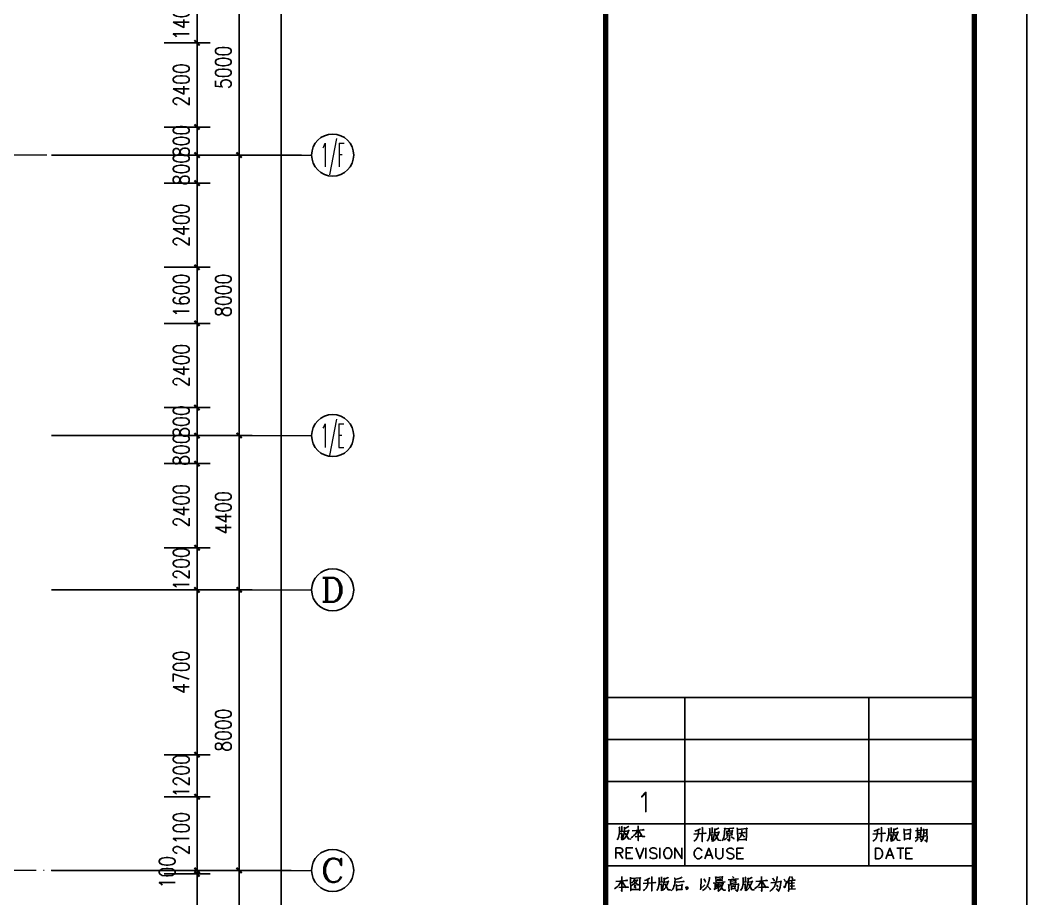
# Model space of a CAD drawing. Extents: x 1417642 to 3570900, y 124798 to 1191112.
# Drawn here: x 1589652 to 1618342, y 277005 to 302065 of the extents above; entities that cross this region are included whole.
import ezdxf
from ezdxf.enums import TextEntityAlignment as Align

# ---------------------------------------------------------------- set-up
doc = ezdxf.new("R2010")
doc.units = 0
doc.header["$LTSCALE"] = 1000
doc.header["$MEASUREMENT"] = 0
doc.linetypes.add('DOTE', pattern=[2.42, 2, -0.2, 0.02, -0.2])
doc.layers.get('0').update_dxf_attribs({"linetype": 'CONTINUOUS'})
doc.layers.get('Defpoints').update_dxf_attribs({"linetype": 'CONTINUOUS'})
for name, color, linetype in [('AXIS', 3, 'CONTINUOUS'), ('AXIS_TEXT', 7, 'CONTINUOUS'), ('DOTE', 1, 'DOTE'), ('PUB_DIM', 3, 'CONTINUOUS'), ('PUB_TITLE', 4, 'CONTINUOUS'), ('图戳', 211, 'CONTINUOUS')]:
    doc.layers.add(name, color=color, linetype=linetype)
doc.styles.add('_TCH_AXIS', font='COMPLEX', dxfattribs={"bigfont": 'GBCBIG'})
doc.styles.add('DIM_FONT', font='SIMPLEX.shx', dxfattribs={"width": 0.8})
doc.styles.get("Standard").update_dxf_attribs({"font": 'GBENOR', "bigfont": 'GBCBIG'})
doc.dimstyles.new('DIMN150', dxfattribs={"dimscale": 1.5, "dimtxt": 300, "dimasz": 100, "dimexe": 250, "dimexo": 300, "dimgap": 150, "dimtad": 1, "dimdec": 0, "dimzin": 0, "dimdsep": 46, "dimtxsty": 'DIM_FONT', "dimblk": 'ARCHTICK', "dimcen": 0.09, "dimdle": 1.5, "dimclrt": 7, "dimazin": 2, "dimtfac": 1, "dimtdec": 0, "dimtix": 1, "dimtmove": 2, "dimatfit": 3, "dimldrblk": 'ARCHTICK', "dimfxl": 1, "dimtolj": 1, "dimtzin": 0, "dimarcsym": 0})

# ---------------------------------------------------------------- blocks, each defined once
blk = doc.blocks.new('_ArchTick')
at = {"color": 0, "linetype": 'ByBlock', "const_width": 0.4}
blk.add_lwpolyline([(-0.5, -0.5), (0.5, 0.5)], dxfattribs=at)
blk = doc.blocks.new('*D1017')
at = {"layer": 'Defpoints', "color": 0}
for p in [(1593303, 277717), (1594693, 277717), (1593303, 266317)]:
    blk.add_point(p, dxfattribs=at)
at = {"layer": 'PUB_DIM', "color": 0, "lineweight": -2}
for p, q in [((1593753, 277717), (1595068, 277717)), ((1594693, 266315), (1594693, 277719)), ((1593753, 266317), (1595068, 266317))]:
    blk.add_line(p, q, dxfattribs=at)
at = {"layer": 'PUB_DIM', "color": 0, "lineweight": -2, "xscale": 150, "yscale": 150, "zscale": 150}
for p, rotation in [((1594693, 277717), 90), ((1594693, 266317), 270)]:
    blk.add_blockref('_ArchTick', p, dxfattribs=dict(at, rotation=rotation))
at = {"layer": 'PUB_DIM', "color": 7, "insert": (1594243, 272017), "char_height": 450, "attachment_point": 5, "rotation": 90, "style": 'DIM_FONT'}
blk.add_mtext('\\A1;11400', dxfattribs=at)
blk = doc.blocks.new('*D1018')
at = {"layer": 'Defpoints', "color": 0}
for p in [(1593303, 277817), (1594693, 277817), (1593303, 277717)]:
    blk.add_point(p, dxfattribs=at)
at = {"layer": 'PUB_DIM', "color": 0, "lineweight": -2}
for p, q in [((1593753, 277817), (1595068, 277817)), ((1594693, 277817), (1594693, 277967)), ((1594693, 277717), (1594693, 277817)), ((1593753, 277717), (1595068, 277717)), ((1594693, 277717), (1594693, 277567))]:
    blk.add_line(p, q, dxfattribs=at)
at = {"layer": 'PUB_DIM', "color": 0, "lineweight": -2, "xscale": 150, "yscale": 150, "zscale": 150}
for p, rotation in [((1594693, 277817), 270), ((1594693, 277717), 90)]:
    blk.add_blockref('_ArchTick', p, dxfattribs=dict(at, rotation=rotation))
at = {"layer": 'PUB_DIM', "color": 7, "insert": (1593842, 277767), "char_height": 450, "attachment_point": 5, "rotation": 90, "style": 'DIM_FONT'}
blk.add_mtext('\\A1;100', dxfattribs=at)
blk = doc.blocks.new('*D1019')
at = {"layer": 'Defpoints', "color": 0}
for p in [(1593303, 279917), (1594693, 279917), (1593303, 277817)]:
    blk.add_point(p, dxfattribs=at)
at = {"layer": 'PUB_DIM', "color": 0, "lineweight": -2}
for p, q in [((1593753, 279917), (1595068, 279917)), ((1594693, 277815), (1594693, 279919)), ((1593753, 277817), (1595068, 277817))]:
    blk.add_line(p, q, dxfattribs=at)
at = {"layer": 'PUB_DIM', "color": 0, "lineweight": -2, "xscale": 150, "yscale": 150, "zscale": 150}
for p, rotation in [((1594693, 279917), 90), ((1594693, 277817), 270)]:
    blk.add_blockref('_ArchTick', p, dxfattribs=dict(at, rotation=rotation))
at = {"layer": 'PUB_DIM', "color": 7, "insert": (1594243, 278867), "char_height": 450, "attachment_point": 5, "rotation": 90, "style": 'DIM_FONT'}
blk.add_mtext('\\A1;2100', dxfattribs=at)
blk = doc.blocks.new('*D1020')
at = {"layer": 'Defpoints', "color": 0}
for p in [(1593303, 281117), (1594693, 281117), (1593303, 279917)]:
    blk.add_point(p, dxfattribs=at)
at = {"layer": 'PUB_DIM', "color": 0, "lineweight": -2}
for p, q in [((1594693, 281117), (1594693, 281267)), ((1593753, 281117), (1595068, 281117)), ((1594693, 279917), (1594693, 281117)), ((1593753, 279917), (1595068, 279917)), ((1594693, 279917), (1594693, 279767))]:
    blk.add_line(p, q, dxfattribs=at)
at = {"layer": 'PUB_DIM', "color": 0, "lineweight": -2, "xscale": 150, "yscale": 150, "zscale": 150}
for p, rotation in [((1594693, 281117), 270), ((1594693, 279917), 90)]:
    blk.add_blockref('_ArchTick', p, dxfattribs=dict(at, rotation=rotation))
at = {"layer": 'PUB_DIM', "color": 7, "insert": (1594243, 280517), "char_height": 450, "attachment_point": 5, "rotation": 90, "style": 'DIM_FONT'}
blk.add_mtext('\\A1;1200', dxfattribs=at)
blk = doc.blocks.new('*D1021')
at = {"layer": 'Defpoints', "color": 0}
for p in [(1593303, 285817), (1594693, 285817), (1593303, 281117)]:
    blk.add_point(p, dxfattribs=at)
at = {"layer": 'PUB_DIM', "color": 0, "lineweight": -2}
for p, q in [((1593753, 285817), (1595068, 285817)), ((1594693, 281115), (1594693, 285819)), ((1593753, 281117), (1595068, 281117))]:
    blk.add_line(p, q, dxfattribs=at)
at = {"layer": 'PUB_DIM', "color": 0, "lineweight": -2, "xscale": 150, "yscale": 150, "zscale": 150}
for p, rotation in [((1594693, 285817), 90), ((1594693, 281117), 270)]:
    blk.add_blockref('_ArchTick', p, dxfattribs=dict(at, rotation=rotation))
at = {"layer": 'PUB_DIM', "color": 7, "insert": (1594243, 283467), "char_height": 450, "attachment_point": 5, "rotation": 90, "style": 'DIM_FONT'}
blk.add_mtext('\\A1;4700', dxfattribs=at)
blk = doc.blocks.new('*D1022')
at = {"layer": 'Defpoints', "color": 0}
for p in [(1593303, 287017), (1594693, 287017), (1593303, 285817)]:
    blk.add_point(p, dxfattribs=at)
at = {"layer": 'PUB_DIM', "color": 0, "lineweight": -2}
for p, q in [((1593753, 287017), (1595068, 287017)), ((1594693, 287017), (1594693, 287167)), ((1594693, 285817), (1594693, 287017)), ((1593753, 285817), (1595068, 285817)), ((1594693, 285817), (1594693, 285667))]:
    blk.add_line(p, q, dxfattribs=at)
at = {"layer": 'PUB_DIM', "color": 0, "lineweight": -2, "xscale": 150, "yscale": 150, "zscale": 150}
for p, rotation in [((1594693, 287017), 270), ((1594693, 285817), 90)]:
    blk.add_blockref('_ArchTick', p, dxfattribs=dict(at, rotation=rotation))
at = {"layer": 'PUB_DIM', "color": 7, "insert": (1594243, 286417), "char_height": 450, "attachment_point": 5, "rotation": 90, "style": 'DIM_FONT'}
blk.add_mtext('\\A1;1200', dxfattribs=at)
blk = doc.blocks.new('*D1023')
at = {"layer": 'Defpoints', "color": 0}
for p in [(1593303, 289417), (1594693, 289417), (1593303, 287017)]:
    blk.add_point(p, dxfattribs=at)
at = {"layer": 'PUB_DIM', "color": 0, "lineweight": -2}
for p, q in [((1593753, 289417), (1595068, 289417)), ((1594693, 287015), (1594693, 289419)), ((1593753, 287017), (1595068, 287017))]:
    blk.add_line(p, q, dxfattribs=at)
at = {"layer": 'PUB_DIM', "color": 0, "lineweight": -2, "xscale": 150, "yscale": 150, "zscale": 150}
for p, rotation in [((1594693, 289417), 90), ((1594693, 287017), 270)]:
    blk.add_blockref('_ArchTick', p, dxfattribs=dict(at, rotation=rotation))
at = {"layer": 'PUB_DIM', "color": 7, "insert": (1594243, 288217), "char_height": 450, "attachment_point": 5, "rotation": 90, "style": 'DIM_FONT'}
blk.add_mtext('\\A1;2400', dxfattribs=at)
blk = doc.blocks.new('*D1024')
at = {"layer": 'Defpoints', "color": 0}
for p in [(1593303, 290217), (1594693, 290217), (1593303, 289417)]:
    blk.add_point(p, dxfattribs=at)
at = {"layer": 'PUB_DIM', "color": 0, "lineweight": -2}
for p, q in [((1594693, 290217), (1594693, 290367)), ((1593753, 290217), (1595068, 290217)), ((1594693, 289417), (1594693, 290217)), ((1593753, 289417), (1595068, 289417)), ((1594693, 289417), (1594693, 289267))]:
    blk.add_line(p, q, dxfattribs=at)
at = {"layer": 'PUB_DIM', "color": 0, "lineweight": -2, "xscale": 150, "yscale": 150, "zscale": 150}
for p, rotation in [((1594693, 290217), 270), ((1594693, 289417), 90)]:
    blk.add_blockref('_ArchTick', p, dxfattribs=dict(at, rotation=rotation))
at = {"layer": 'PUB_DIM', "color": 7, "insert": (1594243, 289817), "char_height": 450, "attachment_point": 5, "rotation": 90, "style": 'DIM_FONT'}
blk.add_mtext('\\A1;800', dxfattribs=at)
blk = doc.blocks.new('*D1025')
at = {"layer": 'Defpoints', "color": 0}
for p in [(1593303, 291017), (1594693, 291017), (1593303, 290217)]:
    blk.add_point(p, dxfattribs=at)
at = {"layer": 'PUB_DIM', "color": 0, "lineweight": -2}
for p, q in [((1593753, 291017), (1595068, 291017)), ((1594693, 291017), (1594693, 291167)), ((1594693, 290217), (1594693, 291017)), ((1593753, 290217), (1595068, 290217)), ((1594693, 290217), (1594693, 290067))]:
    blk.add_line(p, q, dxfattribs=at)
at = {"layer": 'PUB_DIM', "color": 0, "lineweight": -2, "xscale": 150, "yscale": 150, "zscale": 150}
for p, rotation in [((1594693, 291017), 270), ((1594693, 290217), 90)]:
    blk.add_blockref('_ArchTick', p, dxfattribs=dict(at, rotation=rotation))
at = {"layer": 'PUB_DIM', "color": 7, "insert": (1594243, 290617), "char_height": 450, "attachment_point": 5, "rotation": 90, "style": 'DIM_FONT'}
blk.add_mtext('\\A1;800', dxfattribs=at)
blk = doc.blocks.new('*D1026')
at = {"layer": 'Defpoints', "color": 0}
for p in [(1593303, 293417), (1594693, 293417), (1593303, 291017)]:
    blk.add_point(p, dxfattribs=at)
at = {"layer": 'PUB_DIM', "color": 0, "lineweight": -2}
for p, q in [((1593753, 293417), (1595068, 293417)), ((1594693, 291015), (1594693, 293419)), ((1593753, 291017), (1595068, 291017))]:
    blk.add_line(p, q, dxfattribs=at)
at = {"layer": 'PUB_DIM', "color": 0, "lineweight": -2, "xscale": 150, "yscale": 150, "zscale": 150}
for p, rotation in [((1594693, 293417), 90), ((1594693, 291017), 270)]:
    blk.add_blockref('_ArchTick', p, dxfattribs=dict(at, rotation=rotation))
at = {"layer": 'PUB_DIM', "color": 7, "insert": (1594243, 292217), "char_height": 450, "attachment_point": 5, "rotation": 90, "style": 'DIM_FONT'}
blk.add_mtext('\\A1;2400', dxfattribs=at)
blk = doc.blocks.new('*D1027')
at = {"layer": 'Defpoints', "color": 0}
for p in [(1593303, 295017), (1594693, 295017), (1593303, 293417)]:
    blk.add_point(p, dxfattribs=at)
at = {"layer": 'PUB_DIM', "color": 0, "lineweight": -2}
for p, q in [((1593753, 295017), (1595068, 295017)), ((1594693, 295017), (1594693, 295167)), ((1594693, 293417), (1594693, 295017)), ((1593753, 293417), (1595068, 293417)), ((1594693, 293417), (1594693, 293267))]:
    blk.add_line(p, q, dxfattribs=at)
at = {"layer": 'PUB_DIM', "color": 0, "lineweight": -2, "xscale": 150, "yscale": 150, "zscale": 150}
for p, rotation in [((1594693, 295017), 270), ((1594693, 293417), 90)]:
    blk.add_blockref('_ArchTick', p, dxfattribs=dict(at, rotation=rotation))
at = {"layer": 'PUB_DIM', "color": 7, "insert": (1594243, 294217), "char_height": 450, "attachment_point": 5, "rotation": 90, "style": 'DIM_FONT'}
blk.add_mtext('\\A1;1600', dxfattribs=at)
blk = doc.blocks.new('*D1028')
at = {"layer": 'Defpoints', "color": 0}
for p in [(1593303, 297417), (1594693, 297417), (1593303, 295017)]:
    blk.add_point(p, dxfattribs=at)
at = {"layer": 'PUB_DIM', "color": 0, "lineweight": -2}
for p, q in [((1593753, 297417), (1595068, 297417)), ((1594693, 295015), (1594693, 297419)), ((1593753, 295017), (1595068, 295017))]:
    blk.add_line(p, q, dxfattribs=at)
at = {"layer": 'PUB_DIM', "color": 0, "lineweight": -2, "xscale": 150, "yscale": 150, "zscale": 150}
for p, rotation in [((1594693, 297417), 90), ((1594693, 295017), 270)]:
    blk.add_blockref('_ArchTick', p, dxfattribs=dict(at, rotation=rotation))
at = {"layer": 'PUB_DIM', "color": 7, "insert": (1594243, 296217), "char_height": 450, "attachment_point": 5, "rotation": 90, "style": 'DIM_FONT'}
blk.add_mtext('\\A1;2400', dxfattribs=at)
blk = doc.blocks.new('*D1029')
at = {"layer": 'Defpoints', "color": 0}
for p in [(1593303, 298217), (1594693, 298217), (1593303, 297417)]:
    blk.add_point(p, dxfattribs=at)
at = {"layer": 'PUB_DIM', "color": 0, "lineweight": -2}
for p, q in [((1593753, 298217), (1595068, 298217)), ((1594693, 298217), (1594693, 298367)), ((1594693, 297417), (1594693, 298217)), ((1593753, 297417), (1595068, 297417)), ((1594693, 297417), (1594693, 297267))]:
    blk.add_line(p, q, dxfattribs=at)
at = {"layer": 'PUB_DIM', "color": 0, "lineweight": -2, "xscale": 150, "yscale": 150, "zscale": 150}
for p, rotation in [((1594693, 298217), 270), ((1594693, 297417), 90)]:
    blk.add_blockref('_ArchTick', p, dxfattribs=dict(at, rotation=rotation))
at = {"layer": 'PUB_DIM', "color": 7, "insert": (1594243, 297817), "char_height": 450, "attachment_point": 5, "rotation": 90, "style": 'DIM_FONT'}
blk.add_mtext('\\A1;800', dxfattribs=at)
blk = doc.blocks.new('*D1030')
at = {"layer": 'Defpoints', "color": 0}
for p in [(1593303, 299017), (1594693, 299017), (1593303, 298217)]:
    blk.add_point(p, dxfattribs=at)
at = {"layer": 'PUB_DIM', "color": 0, "lineweight": -2}
for p, q in [((1593753, 299017), (1595068, 299017)), ((1594693, 299017), (1594693, 299167)), ((1594693, 298217), (1594693, 299017)), ((1593753, 298217), (1595068, 298217)), ((1594693, 298217), (1594693, 298067))]:
    blk.add_line(p, q, dxfattribs=at)
at = {"layer": 'PUB_DIM', "color": 0, "lineweight": -2, "xscale": 150, "yscale": 150, "zscale": 150}
for p, rotation in [((1594693, 299017), 270), ((1594693, 298217), 90)]:
    blk.add_blockref('_ArchTick', p, dxfattribs=dict(at, rotation=rotation))
at = {"layer": 'PUB_DIM', "color": 7, "insert": (1594243, 298617), "char_height": 450, "attachment_point": 5, "rotation": 90, "style": 'DIM_FONT'}
blk.add_mtext('\\A1;800', dxfattribs=at)
blk = doc.blocks.new('*D1031')
at = {"layer": 'Defpoints', "color": 0}
for p in [(1593303, 301417), (1594693, 301417), (1593303, 299017)]:
    blk.add_point(p, dxfattribs=at)
at = {"layer": 'PUB_DIM', "color": 0, "lineweight": -2}
for p, q in [((1593753, 301417), (1595068, 301417)), ((1594693, 299015), (1594693, 301419)), ((1593753, 299017), (1595068, 299017))]:
    blk.add_line(p, q, dxfattribs=at)
at = {"layer": 'PUB_DIM', "color": 0, "lineweight": -2, "xscale": 150, "yscale": 150, "zscale": 150}
for p, rotation in [((1594693, 301417), 90), ((1594693, 299017), 270)]:
    blk.add_blockref('_ArchTick', p, dxfattribs=dict(at, rotation=rotation))
at = {"layer": 'PUB_DIM', "color": 7, "insert": (1594243, 300217), "char_height": 450, "attachment_point": 5, "rotation": 90, "style": 'DIM_FONT'}
blk.add_mtext('\\A1;2400', dxfattribs=at)
blk = doc.blocks.new('*D1032')
at = {"layer": 'Defpoints', "color": 0}
for p in [(1593303, 302817), (1594693, 302817), (1593303, 301417)]:
    blk.add_point(p, dxfattribs=at)
at = {"layer": 'PUB_DIM', "color": 0, "lineweight": -2}
for p, q in [((1593753, 302817), (1595068, 302817)), ((1594693, 302817), (1594693, 302967)), ((1594693, 301417), (1594693, 302817)), ((1593753, 301417), (1595068, 301417)), ((1594693, 301417), (1594693, 301267))]:
    blk.add_line(p, q, dxfattribs=at)
at = {"layer": 'PUB_DIM', "color": 0, "lineweight": -2, "xscale": 150, "yscale": 150, "zscale": 150}
for p, rotation in [((1594693, 302817), 270), ((1594693, 301417), 90)]:
    blk.add_blockref('_ArchTick', p, dxfattribs=dict(at, rotation=rotation))
at = {"layer": 'PUB_DIM', "color": 7, "insert": (1594243, 302117), "char_height": 450, "attachment_point": 5, "rotation": 90, "style": 'DIM_FONT'}
blk.add_mtext('\\A1;1400', dxfattribs=at)
blk = doc.blocks.new('*D1055')
at = {"layer": 'Defpoints', "color": 0}
for p in [(1594386, 364817), (1597093, 364817), (1594386, 266217)]:
    blk.add_point(p, dxfattribs=at)
at = {"layer": 'PUB_DIM', "color": 0, "lineweight": -2}
for p, q in [((1594836, 364817), (1597468, 364817)), ((1597093, 266215), (1597093, 364819)), ((1594836, 266217), (1597468, 266217))]:
    blk.add_line(p, q, dxfattribs=at)
at = {"layer": 'PUB_DIM', "color": 0, "lineweight": -2, "xscale": 150, "yscale": 150, "zscale": 150}
for p, rotation in [((1597093, 364817), 90), ((1597093, 266217), 270)]:
    blk.add_blockref('_ArchTick', p, dxfattribs=dict(at, rotation=rotation))
at = {"layer": 'PUB_DIM', "color": 7, "insert": (1596643, 315517), "char_height": 450, "attachment_point": 5, "rotation": 90, "style": 'DIM_FONT'}
blk.add_mtext('\\A1;98600', dxfattribs=at)
blk = doc.blocks.new('*D1064')
at = {"layer": 'AXIS', "color": 0, "lineweight": -2}
for p, q in [((1590544, 303217), (1596268, 303217)), ((1595893, 298215), (1595893, 303219)), ((1590544, 298217), (1596268, 298217))]:
    blk.add_line(p, q, dxfattribs=at)
at = {"layer": 'Defpoints', "color": 0}
for p in [(1590094, 303217), (1595893, 303217), (1590094, 298217)]:
    blk.add_point(p, dxfattribs=at)
at = {"layer": 'AXIS', "color": 0, "lineweight": -2, "xscale": 150, "yscale": 150, "zscale": 150}
for p, rotation in [((1595893, 303217), 90), ((1595893, 298217), 270)]:
    blk.add_blockref('_ArchTick', p, dxfattribs=dict(at, rotation=rotation))
at = {"layer": 'AXIS', "color": 7, "insert": (1595443, 300717), "char_height": 450, "attachment_point": 5, "rotation": 90, "style": 'DIM_FONT'}
blk.add_mtext('\\A1;5000', dxfattribs=at)
blk = doc.blocks.new('*D1065')
at = {"layer": 'AXIS', "color": 0, "lineweight": -2}
for p, q in [((1590544, 298217), (1596268, 298217)), ((1595893, 290215), (1595893, 298219)), ((1590544, 290217), (1596268, 290217))]:
    blk.add_line(p, q, dxfattribs=at)
at = {"layer": 'Defpoints', "color": 0}
for p in [(1590094, 298217), (1595893, 298217), (1590094, 290217)]:
    blk.add_point(p, dxfattribs=at)
at = {"layer": 'AXIS', "color": 0, "lineweight": -2, "xscale": 150, "yscale": 150, "zscale": 150}
for p, rotation in [((1595893, 298217), 90), ((1595893, 290217), 270)]:
    blk.add_blockref('_ArchTick', p, dxfattribs=dict(at, rotation=rotation))
at = {"layer": 'AXIS', "color": 7, "insert": (1595443, 294217), "char_height": 450, "attachment_point": 5, "rotation": 90, "style": 'DIM_FONT'}
blk.add_mtext('\\A1;8000', dxfattribs=at)
blk = doc.blocks.new('*D1066')
at = {"layer": 'AXIS', "color": 0, "lineweight": -2}
for p, q in [((1590544, 290217), (1596268, 290217)), ((1595893, 285815), (1595893, 290219)), ((1590544, 285817), (1596268, 285817))]:
    blk.add_line(p, q, dxfattribs=at)
at = {"layer": 'Defpoints', "color": 0}
for p in [(1590094, 290217), (1595893, 290217), (1590094, 285817)]:
    blk.add_point(p, dxfattribs=at)
at = {"layer": 'AXIS', "color": 0, "lineweight": -2, "xscale": 150, "yscale": 150, "zscale": 150}
for p, rotation in [((1595893, 290217), 90), ((1595893, 285817), 270)]:
    blk.add_blockref('_ArchTick', p, dxfattribs=dict(at, rotation=rotation))
at = {"layer": 'AXIS', "color": 7, "insert": (1595443, 288017), "char_height": 450, "attachment_point": 5, "rotation": 90, "style": 'DIM_FONT'}
blk.add_mtext('\\A1;4400', dxfattribs=at)
blk = doc.blocks.new('*D1067')
at = {"layer": 'AXIS', "color": 0, "lineweight": -2}
for p, q in [((1590544, 285817), (1596268, 285817)), ((1595893, 277815), (1595893, 285819)), ((1590544, 277817), (1596268, 277817))]:
    blk.add_line(p, q, dxfattribs=at)
at = {"layer": 'Defpoints', "color": 0}
for p in [(1590094, 285817), (1595893, 285817), (1590094, 277817)]:
    blk.add_point(p, dxfattribs=at)
at = {"layer": 'AXIS', "color": 0, "lineweight": -2, "xscale": 150, "yscale": 150, "zscale": 150}
for p, rotation in [((1595893, 285817), 90), ((1595893, 277817), 270)]:
    blk.add_blockref('_ArchTick', p, dxfattribs=dict(at, rotation=rotation))
at = {"layer": 'AXIS', "color": 7, "insert": (1595443, 281817), "char_height": 450, "attachment_point": 5, "rotation": 90, "style": 'DIM_FONT'}
blk.add_mtext('\\A1;8000', dxfattribs=at)
blk = doc.blocks.new('*D1068')
at = {"layer": 'AXIS', "color": 0, "lineweight": -2}
for p, q in [((1590544, 277817), (1596268, 277817)), ((1595893, 274215), (1595893, 277819)), ((1590544, 274217), (1596268, 274217))]:
    blk.add_line(p, q, dxfattribs=at)
at = {"layer": 'Defpoints', "color": 0}
for p in [(1590094, 277817), (1595893, 277817), (1590094, 274217)]:
    blk.add_point(p, dxfattribs=at)
at = {"layer": 'AXIS', "color": 0, "lineweight": -2, "xscale": 150, "yscale": 150, "zscale": 150}
for p, rotation in [((1595893, 277817), 90), ((1595893, 274217), 270)]:
    blk.add_blockref('_ArchTick', p, dxfattribs=dict(at, rotation=rotation))
at = {"layer": 'AXIS', "color": 7, "insert": (1595443, 276017), "char_height": 450, "attachment_point": 5, "rotation": 90, "style": 'DIM_FONT'}
blk.add_mtext('\\A1;3600', dxfattribs=at)

msp = doc.modelspace()

# ---------------------------------------------------------------- linework, layer by layer
at = {"layer": 'AXIS', "lineweight": 0}
for p, q in [((1592834.8, 298217), (1597959.5, 298217)), ((1592834.8, 290217), (1597959.5, 290217)), ((1592834.8, 285817), (1597959.5, 285817)), ((1592834.8, 277817), (1597959.5, 277817))]:
    msp.add_line(p, q, dxfattribs=at)
at = {"layer": 'AXIS'}
for centre in [(1598559.5, 298217), (1598559.5, 290217), (1598559.5, 285817), (1598559.5, 277817)]:
    msp.add_circle(centre, 600, dxfattribs=at)
at = {"layer": 'DOTE', "lineweight": 0}
for points in [[(1597673.8, 298217), (1501410.3, 298217)], [(1597373.8, 277817), (1432083.9, 277817)]]:
    msp.add_lwpolyline(points, dxfattribs=at)
at = {"layer": 'PUB_TITLE'}
msp.add_lwpolyline([(1417642.3, 252448.4), (1618342.3, 252448.4), (1618342.3, 378598.4), (1417642.3, 378598.4)], close=True, dxfattribs=at)
at = {"layer": 'PUB_TITLE', "const_width": 150}
msp.add_lwpolyline([(1421392.3, 253948.4), (1616842.3, 253948.4), (1616842.3, 377098.4), (1421392.3, 377098.4)], close=True, dxfattribs=at)
at = {"layer": '图戳'}
for p, q in [((1616842.3, 253948.4), (1616842.3, 377098.4)), ((1616842.3, 282748.4), (1606342.3, 282748.4)), ((1608592.3, 282748.4), (1608592.3, 277948.4)), ((1613842.3, 282748.4), (1613842.3, 277948.4)), ((1616842.3, 281548.4), (1606342.3, 281548.4)), ((1616842.3, 280348.4), (1606342.3, 280348.4)), ((1616842.3, 279148.4), (1606342.3, 279148.4)), ((1616842.3, 277948.4), (1606342.3, 277948.4))]:
    msp.add_line(p, q, dxfattribs=at)
at = {"layer": '图戳', "const_width": 150}
msp.add_lwpolyline([(1606342.3, 377098.4), (1606342.3, 253948.4)], dxfattribs=at)
at = {"layer": '图戳'}
for points in [[(1606724.8, 279061.3), (1606735.1, 279034), (1606735.1, 278955.5), (1606735.1, 278894), (1606728.3, 278839.4), (1606718, 278801.8), (1606704.4, 278754), (1606683.9, 278719.9), (1606663.4, 278692.6)], [(1606735.1, 278863.3), (1606803.4, 278870.1), (1606796.5, 278880.4), (1606796.5, 278730.1), (1606793.1, 278750.6), (1606793.1, 278777.9)], [(1606738.5, 278924.7), (1606834.1, 278938.4)], [(1606868.2, 279054.5), (1606875.1, 279020.3), (1606875.1, 278976), (1606868.2, 278921.3), (1606861.4, 278866.7), (1606851.2, 278822.3), (1606840.9, 278777.9), (1606827.3, 278740.4), (1606810.2, 278706.2), (1606789.7, 278682.3)], [(1606793.1, 279081.8), (1606800, 279061.3), (1606800, 278935)], [(1606895.6, 278928.2), (1607004.8, 278952.1), (1606998, 278962.3), (1606980.9, 278917.9), (1606960.4, 278863.3), (1606939.9, 278822.3), (1606916, 278781.3), (1606885.3, 278740.4), (1606851.2, 278709.6), (1606823.9, 278685.7)], [(1606994.6, 279075), (1606987.7, 279064.7), (1606922.9, 279030.6), (1606881.9, 279013.5)], [(1606892.1, 278883.8), (1606987.7, 278713.1), (1607049.2, 278709.6), (1606991.2, 278716.5), (1606974.1, 278737)], [(1607250.7, 278955.5), (1607213.1, 278894), (1607179, 278842.8), (1607144.8, 278808.7), (1607100.4, 278771.1), (1607062.9, 278743.8)], [(1607097, 278945.2), (1607428.2, 278972.5), (1607414.5, 278979.4), (1607370.2, 278969.1)], [(1607264.3, 279088.6), (1607267.7, 278815.5), (1607267.7, 278668.7), (1607260.9, 278685.7), (1607267.7, 278730.1)], [(1607281.4, 278952.1), (1607380.4, 278781.3), (1607452.1, 278784.8), (1607383.8, 278788.2), (1607363.3, 278808.7)], [(1608985.2, 278958.9), (1608981.7, 278876.9), (1608974.9, 278832.6), (1608964.7, 278795), (1608951, 278757.4), (1608930.5, 278719.9), (1608906.6, 278692.6), (1608882.7, 278672.1), (1608852, 278651.6)], [(1608852, 278849.6), (1609200.3, 278876.9), (1609186.6, 278880.4), (1609145.6, 278870.1)], [(1609039.8, 278999.9), (1608985.2, 278976), (1608933.9, 278952.1), (1608882.7, 278931.6)], [(1609084.2, 279047.7), (1609097.8, 279030.6), (1609094.4, 279037.4), (1609091, 278637.9), (1609087.6, 278661.8), (1609091, 278706.2)], [(1609295.9, 279020.3), (1609306.1, 278993), (1609306.1, 278914.5), (1609306.1, 278853), (1609299.3, 278801.8), (1609289, 278760.9), (1609275.4, 278713.1), (1609254.9, 278682.3), (1609234.4, 278655)], [(1609309.5, 278883.8), (1609405.1, 278897.4)], [(1609439.3, 279013.5), (1609446.1, 278982.8), (1609446.1, 278938.4), (1609439.3, 278880.4), (1609432.4, 278829.1), (1609422.2, 278781.3), (1609412, 278737), (1609398.3, 278702.8), (1609381.2, 278668.7), (1609360.7, 278644.8)], [(1609364.1, 279040.8), (1609371, 279020.3), (1609371, 278894)], [(1609466.6, 278887.2), (1609575.8, 278911.1), (1609569, 278921.3), (1609551.9, 278876.9), (1609531.5, 278825.7), (1609511, 278784.8), (1609487.1, 278740.4), (1609456.3, 278702.8), (1609422.2, 278672.1), (1609394.9, 278648.2)], [(1609565.6, 279034), (1609558.8, 279023.8), (1609493.9, 278989.6), (1609452.9, 278976)], [(1609729.5, 279027.2), (1609732.9, 278999.9), (1609729.5, 278917.9), (1609726.1, 278856.5), (1609719.2, 278812.1), (1609705.6, 278757.4), (1609688.5, 278709.6), (1609674.9, 278685.7), (1609661.2, 278661.8)], [(1609736.3, 278999.9), (1609989, 279023.8), (1609975.3, 279023.8), (1609951.4, 279016.9)], [(1609787.5, 278948.6), (1609790.9, 278924.7), (1609797.8, 278805.2), (1609794.4, 278818.9), (1609948, 278832.6), (1609937.8, 278836), (1609948, 278955.5), (1609958.2, 278945.2), (1609794.4, 278924.7)], [(1609797.8, 278870.1), (1609910.4, 278887.2), (1609893.4, 278883.8), (1609883.1, 278880.4)], [(1609852.4, 278999.9), (1609859.2, 278986.2), (1609835.3, 278931.6)], [(1610084.6, 279027.2), (1610094.8, 278986.2), (1610101.7, 278682.3), (1610105.1, 278655), (1610098.2, 278685.7), (1610316.8, 278702.8), (1610299.7, 278706.2), (1610279.2, 278702.8)], [(1610094.8, 278986.2), (1610371.4, 279013.5), (1610357.7, 279023.8), (1610354.3, 279010.1), (1610350.9, 278856.5), (1610350.9, 278777.9), (1610347.5, 278719.9), (1610344.1, 278675.5), (1610320.2, 278699.4)], [(1610214.3, 278976), (1610224.6, 278962.3), (1610221.2, 278955.5), (1610217.7, 278911.1), (1610214.3, 278880.4), (1610210.9, 278846.2), (1610200.7, 278822.3), (1610190.4, 278795), (1610176.8, 278774.5), (1610156.3, 278750.6), (1610139.2, 278733.5), (1610125.6, 278719.9)], [(1610132.4, 278876.9), (1610139.2, 278866.7), (1610146, 278870.1), (1610306.5, 278897.4), (1610296.3, 278897.4), (1610275.8, 278890.6)], [(1614089.6, 278958.9), (1614086.2, 278876.9), (1614079.4, 278832.6), (1614069.2, 278795), (1614055.5, 278757.4), (1614035, 278719.9), (1614007.7, 278692.6), (1613983.8, 278672.1), (1613956.5, 278651.6)], [(1613956.5, 278849.6), (1614304.7, 278876.9), (1614287.7, 278880.4), (1614250.1, 278870.1)], [(1614140.9, 278999.9), (1614089.6, 278976), (1614038.4, 278952.1), (1613983.8, 278931.6)], [(1614188.7, 279047.7), (1614202.3, 279030.6), (1614198.9, 279037.4), (1614195.5, 278637.9), (1614192.1, 278661.8), (1614195.5, 278706.2)], [(1614396.9, 279020.3), (1614407.2, 278993), (1614407.2, 278914.5), (1614407.2, 278853), (1614400.3, 278801.8), (1614390.1, 278760.9), (1614379.9, 278713.1), (1614359.4, 278682.3), (1614338.9, 278655)], [(1614410.6, 278883.8), (1614509.6, 278897.4)], [(1614540.3, 279013.5), (1614547.2, 278982.8), (1614547.2, 278938.4), (1614540.3, 278880.4), (1614533.5, 278829.1), (1614523.3, 278781.3), (1614516.4, 278737), (1614502.8, 278702.8), (1614485.7, 278668.7), (1614465.2, 278644.8)], [(1614468.6, 279040.8), (1614475.5, 279020.3), (1614475.5, 278894)], [(1614571.1, 278887.2), (1614676.9, 278911.1), (1614670.1, 278921.3), (1614656.4, 278876.9), (1614635.9, 278825.7), (1614615.4, 278784.8), (1614591.5, 278740.4), (1614557.4, 278702.8), (1614523.3, 278672.1), (1614499.4, 278648.2)], [(1614666.7, 279034), (1614659.8, 279023.8), (1614598.4, 278989.6), (1614554, 278976)], [(1614837.4, 278999.9), (1614844.2, 278969.1), (1614847.6, 278894), (1614851, 278818.9), (1614851, 278808.7), (1614851, 278754), (1614851, 278685.7), (1614851, 278706.2), (1614980.8, 278726.7), (1615008.1, 278706.2), (1615014.9, 278733.5), (1615014.9, 278774.5), (1615018.3, 278849.6), (1615021.8, 278931.6), (1615021.8, 278996.4), (1615025.2, 278986.2), (1614847.6, 278965.7)], [(1615172, 278941.8), (1615366.6, 278962.3)], [(1615223.2, 279030.6), (1615230, 279010.1), (1615230, 278760.9)], [(1615233.5, 278883.8), (1615294.9, 278894)], [(1615318.8, 279051.1), (1615325.6, 279030.6), (1615315.4, 278771.1)], [(1615393.9, 279003.3), (1615404.2, 278969.1), (1615404.2, 278894), (1615400.8, 278815.5), (1615393.9, 278764.3), (1615376.9, 278709.6), (1615356.4, 278678.9), (1615322.2, 278627.7)], [(1615404.2, 278965.7), (1615503.2, 278982.8), (1615492.9, 278989.6), (1615492.9, 278887.2), (1615492.9, 278880.4), (1615496.4, 278730.1), (1615492.9, 278675.5), (1615489.5, 278641.4), (1615486.1, 278631.1), (1615438.3, 278675.5), (1615482.7, 278644.8)], [(1615407.6, 278880.4), (1615462.2, 278890.6)], [(1607175.5, 278774.5), (1607342.8, 278791.6), (1607329.2, 278798.4), (1607298.5, 278788.2)], [(1609306.1, 278825.7), (1609374.4, 278832.6), (1609367.6, 278842.8), (1609367.6, 278692.6), (1609364.1, 278709.6), (1609364.1, 278737)], [(1609463.2, 278846.2), (1609558.8, 278675.5), (1609620.2, 278672.1), (1609562.2, 278678.9), (1609545.1, 278699.4)], [(1609804.6, 278781.3), (1609808, 278764.3), (1609790.9, 278750.6), (1609763.6, 278719.9), (1609736.3, 278702.8), (1609719.2, 278685.7)], [(1609862.6, 278818.9), (1609866.1, 278805.2), (1609869.5, 278696), (1609866.1, 278675.5), (1609866.1, 278661.8), (1609862.6, 278655), (1609818.3, 278696), (1609862.6, 278658.4), (1609866.1, 278675.5)], [(1609913.9, 278774.5), (1609961.7, 278747.2), (1609978.7, 278733.5), (1609992.4, 278713.1), (1609995.8, 278706.2)], [(1610210.9, 278846.2), (1610269, 278801.8), (1610289.4, 278784.8), (1610299.7, 278767.7)], [(1614407.2, 278825.7), (1614478.9, 278832.6), (1614472, 278842.8), (1614472, 278692.6), (1614468.6, 278709.6), (1614468.6, 278737)], [(1614567.6, 278846.2), (1614659.8, 278675.5), (1614724.7, 278672.1), (1614663.3, 278678.9), (1614649.6, 278699.4)], [(1614851, 278846.2), (1614980.8, 278863.3), (1614967.1, 278866.7), (1614936.4, 278853)], [(1615161.7, 278750.6), (1615366.6, 278777.9), (1615356.4, 278781.3), (1615342.7, 278771.1)], [(1615236.9, 278730.1), (1615233.5, 278713.1), (1615206.1, 278682.3), (1615185.6, 278658.4), (1615161.7, 278641.4)], [(1615236.9, 278829.1), (1615291.5, 278839.4)], [(1615291.5, 278740.4), (1615329.1, 278702.8), (1615329.1, 278685.7), (1615315.4, 278713.1)], [(1615400.8, 278795), (1615407.6, 278795), (1615462.2, 278805.2)], [(1606629.2, 278156.5), (1606629.2, 278457), (1606755.6, 278457), (1606800, 278443.3), (1606813.6, 278426.2), (1606827.3, 278398.9), (1606827.3, 278371.6), (1606813.6, 278340.9), (1606800, 278327.2), (1606755.6, 278313.6), (1606629.2, 278313.6)], [(1606728.3, 278313.6), (1606827.3, 278156.5)], [(1606926.3, 278156.5), (1606926.3, 278457), (1607114.1, 278457)], [(1606926.3, 278313.6), (1607042.4, 278313.6)], [(1607199.4, 278457), (1607312.1, 278156.5), (1607428.2, 278457)], [(1607482.8, 278156.5), (1607482.8, 278457)], [(1607797, 278412.6), (1607769.6, 278443.3), (1607725.3, 278457), (1607670.6, 278457), (1607626.2, 278443.3), (1607598.9, 278412.6), (1607598.9, 278385.3), (1607612.6, 278358), (1607626.2, 278340.9), (1607653.5, 278327.2), (1607742.3, 278299.9), (1607769.6, 278286.3), (1607783.3, 278269.2), (1607797, 278241.9), (1607797, 278200.9), (1607769.6, 278170.2), (1607725.3, 278156.5), (1607670.6, 278156.5), (1607626.2, 278170.2), (1607598.9, 278200.9)], [(1607882.3, 278156.5), (1607882.3, 278457)], [(1608083.8, 278457), (1608053, 278443.3), (1608025.7, 278412.6), (1608012.1, 278385.3), (1607998.4, 278340.9), (1607998.4, 278269.2), (1608012.1, 278228.2), (1608025.7, 278200.9), (1608053, 278170.2), (1608083.8, 278156.5), (1608141.8, 278156.5), (1608169.1, 278170.2), (1608196.4, 278200.9), (1608210.1, 278228.2), (1608227.2, 278269.2), (1608227.2, 278340.9), (1608210.1, 278385.3), (1608196.4, 278412.6), (1608169.1, 278443.3), (1608141.8, 278457), (1608083.8, 278457), (1608083.8, 278457)], [(1608312.5, 278156.5), (1608312.5, 278457), (1608510.6, 278156.5), (1608510.6, 278457)], [(1609080.8, 278378.4), (1609067.1, 278405.8), (1609036.4, 278436.5), (1609009.1, 278450.1), (1608951, 278450.1), (1608923.7, 278436.5), (1608896.4, 278405.8), (1608879.3, 278378.4), (1608865.7, 278334.1), (1608865.7, 278262.4), (1608879.3, 278221.4), (1608896.4, 278190.7), (1608923.7, 278163.3), (1608951, 278149.7), (1609009.1, 278149.7), (1609036.4, 278163.3), (1609067.1, 278190.7), (1609080.8, 278221.4)], [(1609166.1, 278149.7), (1609278.8, 278450.1), (1609394.9, 278149.7)], [(1609480.2, 278450.1), (1609480.2, 278235), (1609493.9, 278190.7), (1609521.2, 278163.3), (1609565.6, 278149.7), (1609592.9, 278149.7), (1609637.3, 278163.3), (1609664.6, 278190.7), (1609678.3, 278235), (1609678.3, 278450.1)], [(1609992.4, 278405.8), (1609965.1, 278436.5), (1609920.7, 278450.1), (1609866.1, 278450.1), (1609821.7, 278436.5), (1609794.4, 278405.8), (1609794.4, 278378.4), (1609808, 278347.7), (1609821.7, 278334.1), (1609852.4, 278320.4), (1609937.8, 278293.1), (1609965.1, 278279.4), (1609978.7, 278262.4), (1609992.4, 278235), (1609992.4, 278190.7), (1609965.1, 278163.3), (1609920.7, 278149.7), (1609866.1, 278149.7), (1609821.7, 278163.3), (1609794.4, 278190.7)], [(1610077.8, 278149.7), (1610077.8, 278450.1), (1610265.5, 278450.1)], [(1610077.8, 278306.7), (1610193.8, 278306.7)], [(1614024.8, 278149.7), (1614024.8, 278450.1), (1614123.8, 278450.1), (1614168.2, 278436.5), (1614195.5, 278405.8), (1614212.6, 278378.4), (1614226.2, 278334.1), (1614226.2, 278262.4), (1614212.6, 278221.4), (1614195.5, 278190.7), (1614168.2, 278163.3), (1614123.8, 278149.7), (1614024.8, 278149.7), (1614024.8, 278149.7)], [(1614325.2, 278149.7), (1614437.9, 278450.1), (1614554, 278149.7)], [(1614639.4, 278450.1), (1614837.4, 278450.1)], [(1614738.4, 278450.1), (1614738.4, 278149.7)], [(1614895.4, 278149.7), (1614895.4, 278450.1), (1615083.2, 278450.1)], [(1614895.4, 278306.7), (1615011.5, 278306.7)], [(1606926.3, 278156.5), (1607114.1, 278156.5)], [(1609207.1, 278248.7), (1609350.5, 278248.7)], [(1610077.8, 278149.7), (1610265.5, 278149.7)], [(1614369.6, 278248.7), (1614509.6, 278248.7)], [(1614895.4, 278149.7), (1615083.2, 278149.7)], [(1606782.9, 277507.8), (1606745.3, 277446.3), (1606714.6, 277398.5), (1606677, 277361), (1606632.7, 277323.4), (1606595.1, 277296.1)], [(1606629.2, 277497.5), (1606960.4, 277528.3), (1606946.8, 277535.1), (1606902.4, 277524.9)], [(1606796.5, 277640.9), (1606800, 277367.8), (1606800, 277221), (1606793.1, 277241.5), (1606800, 277282.4)], [(1606813.6, 277504.4), (1606912.6, 277333.6), (1606987.7, 277337.1), (1606916, 277340.5), (1606895.6, 277361)], [(1607042.4, 277627.3), (1607049.2, 277582.9), (1607056, 277241.5), (1607052.6, 277275.6), (1607288.2, 277275.6), (1607271.1, 277279), (1607240.4, 277275.6)], [(1607052.6, 277582.9), (1607332.6, 277603.4), (1607322.4, 277613.6), (1607315.5, 277582.9), (1607312.1, 277282.4), (1607308.7, 277251.7), (1607284.8, 277275.6)], [(1607144.8, 277531.7), (1607158.5, 277528.3), (1607254.1, 277538.5), (1607243.8, 277545.3), (1607199.4, 277483.9), (1607165.3, 277449.7), (1607134.6, 277422.4), (1607107.3, 277401.9), (1607073.1, 277384.9)], [(1607161.9, 277579.5), (1607161.9, 277562.4), (1607131.2, 277514.6), (1607097, 277473.6), (1607079.9, 277456.6)], [(1607138, 277494.1), (1607148.2, 277494.1), (1607254.1, 277405.3), (1607288.2, 277405.3), (1607254.1, 277412.2), (1607237, 277419)], [(1607544.3, 277548.8), (1607540.9, 277470.2), (1607537.5, 277422.4), (1607527.2, 277388.3), (1607513.6, 277350.7), (1607493.1, 277313.2), (1607465.8, 277282.4), (1607441.9, 277261.9), (1607411.1, 277244.9)], [(1607411.1, 277442.9), (1607762.8, 277470.2), (1607745.7, 277473.6), (1607704.8, 277463.4)], [(1607598.9, 277593.1), (1607544.3, 277565.8), (1607496.5, 277541.9), (1607441.9, 277524.9)], [(1607646.7, 277640.9), (1607660.4, 277623.9), (1607657, 277630.7), (1607653.5, 277231.2), (1607650.1, 277255.1), (1607653.5, 277299.5)], [(1607855, 277613.6), (1607865.2, 277586.3), (1607865.2, 277507.8), (1607865.2, 277446.3), (1607858.4, 277395.1), (1607848.2, 277354.1), (1607834.5, 277306.3), (1607814, 277272.2), (1607797, 277248.3)], [(1607868.7, 277477.1), (1607964.3, 277490.7)], [(1607998.4, 277606.8), (1608005.2, 277572.7), (1608005.2, 277531.7), (1607998.4, 277473.6), (1607991.6, 277419), (1607981.3, 277374.6), (1607971.1, 277330.2), (1607957.4, 277292.7), (1607940.4, 277261.9), (1607923.3, 277238)], [(1607926.7, 277634.1), (1607933.5, 277613.6), (1607933.5, 277487.3)], [(1608029.1, 277480.5), (1608135, 277504.4), (1608128.1, 277514.6), (1608111.1, 277470.2), (1608090.6, 277415.6), (1608073.5, 277378), (1608049.6, 277333.6), (1608015.5, 277292.7), (1607981.3, 277261.9), (1607954, 277241.5)], [(1608124.7, 277627.3), (1608117.9, 277617), (1608056.4, 277582.9), (1608012.1, 277565.8)], [(1608025.7, 277436.1), (1608117.9, 277265.4), (1608182.8, 277261.9), (1608121.3, 277268.8), (1608104.2, 277289.3)], [(1608507.1, 277634.1), (1608496.9, 277617), (1608459.3, 277596.6), (1608394.5, 277576.1), (1608315.9, 277555.6), (1608305.7, 277600), (1608315.9, 277552.2), (1608315.9, 277545.3), (1608312.5, 277494.1), (1608305.7, 277439.5), (1608298.9, 277401.9), (1608285.2, 277354.1), (1608275, 277316.6), (1608251.1, 277279), (1608244.2, 277272.2), (1608223.7, 277251.7), (1608206.7, 277231.2)], [(1608329.6, 277480.5), (1608572, 277501), (1608561.8, 277507.8), (1608548.1, 277501)], [(1609053.4, 277589.7), (1609056.9, 277572.7), (1609050, 277285.8), (1609036.4, 277279), (1609166.1, 277408.8)], [(1609295.9, 277623.9), (1609295.9, 277596.6), (1609295.9, 277589.7), (1609285.6, 277538.5), (1609275.4, 277487.3), (1609272, 277480.5), (1609268.5, 277453.2), (1609254.9, 277415.6), (1609241.2, 277384.9), (1609231, 277361), (1609213.9, 277340.5), (1609196.8, 277320), (1609179.8, 277299.5), (1609159.3, 277279), (1609138.8, 277265.4), (1609114.9, 277255.1), (1609097.8, 277241.5)], [(1609135.4, 277579.5), (1609169.5, 277535.1), (1609176.4, 277511.2), (1609179.8, 277490.7), (1609162.7, 277541.9)], [(1609405.1, 277456.6), (1609739.7, 277494.1)], [(1609459.8, 277463.4), (1609463.2, 277299.5)], [(1609473.4, 277640.9), (1609480.2, 277610.2), (1609487.1, 277497.5), (1609476.8, 277518), (1609664.6, 277535.1), (1609651, 277535.1), (1609664.6, 277640.9), (1609674.9, 277630.7), (1609483.7, 277610.2)], [(1609514.4, 277562.4), (1609620.2, 277576.1)], [(1609551.9, 277470.2), (1609555.4, 277272.2), (1609555.4, 277251.7), (1609551.9, 277224.4), (1609548.5, 277238), (1609555.4, 277265.4)], [(1609582.7, 277422.4), (1609695.3, 277439.5), (1609685.1, 277449.7), (1609671.4, 277401.9), (1609661.2, 277374.6), (1609647.5, 277343.9), (1609627.1, 277302.9), (1609610, 277275.6), (1609586.1, 277248.3), (1609575.8, 277234.6)], [(1609828.5, 277548.8), (1610122.1, 277579.5)], [(1609845.6, 277395.1), (1609978.7, 277405.3), (1610118.7, 277422.4), (1610118.7, 277436.1), (1610129, 277429.3), (1610122.1, 277422.4), (1610111.9, 277306.3), (1610105.1, 277268.8), (1610094.8, 277241.5), (1610088, 277221), (1610040.2, 277261.9)], [(1609893.4, 277531.7), (1609900.2, 277507.8), (1609903.6, 277429.3), (1609896.8, 277446.3), (1610053.9, 277466.8), (1610040.2, 277470.2), (1610047, 277538.5), (1610053.9, 277531.7), (1609900.2, 277514.6)], [(1609951.4, 277644.4), (1609978.7, 277613.6), (1609985.6, 277593.1)], [(1610245.1, 277613.6), (1610255.3, 277586.3), (1610255.3, 277507.8), (1610255.3, 277446.3), (1610248.5, 277395.1), (1610238.2, 277354.1), (1610224.6, 277306.3), (1610204.1, 277272.2), (1610183.6, 277248.3)], [(1610258.7, 277477.1), (1610354.3, 277490.7)], [(1610388.5, 277606.8), (1610395.3, 277572.7), (1610395.3, 277531.7), (1610388.5, 277473.6), (1610381.6, 277419), (1610371.4, 277374.6), (1610361.1, 277330.2), (1610347.5, 277292.7), (1610330.4, 277261.9), (1610309.9, 277238)], [(1610313.3, 277634.1), (1610320.2, 277613.6), (1610320.2, 277487.3)], [(1610415.8, 277480.5), (1610525, 277504.4), (1610518.2, 277514.6), (1610501.1, 277470.2), (1610480.6, 277415.6), (1610460.2, 277378), (1610436.3, 277333.6), (1610402.1, 277292.7), (1610371.4, 277261.9), (1610344.1, 277241.5)], [(1610514.8, 277627.3), (1610508, 277617), (1610443.1, 277582.9), (1610398.7, 277565.8)], [(1610412.4, 277436.1), (1610508, 277265.4), (1610569.4, 277261.9), (1610511.4, 277268.8), (1610494.3, 277289.3)], [(1610770.9, 277507.8), (1610733.3, 277446.3), (1610699.2, 277398.5), (1610665, 277361), (1610620.6, 277323.4), (1610583.1, 277296.1)], [(1610617.2, 277497.5), (1610945, 277528.3), (1610934.8, 277535.1), (1610890.4, 277524.9)], [(1610784.5, 277640.9), (1610787.9, 277367.8), (1610787.9, 277221), (1610781.1, 277241.5), (1610787.9, 277282.4)], [(1610798.2, 277504.4), (1610900.6, 277333.6), (1610972.3, 277337.1), (1610904, 277340.5), (1610883.5, 277361)], [(1611228.4, 277644.4), (1611228.4, 277623.9), (1611214.7, 277559), (1611204.5, 277521.4), (1611190.8, 277466.8), (1611173.8, 277415.6), (1611156.7, 277378), (1611136.2, 277343.9), (1611108.9, 277306.3), (1611081.6, 277275.6), (1611057.7, 277251.7), (1611026.9, 277227.8), (1611013.3, 277221)], [(1611201.1, 277296.1), (1611259.1, 277231.2), (1611266, 277224.4), (1611293.3, 277282.4), (1611310.3, 277340.5), (1611324, 277405.3), (1611334.2, 277473.6), (1611337.7, 277514.6), (1611341.1, 277501), (1611047.4, 277460)], [(1611139.6, 277521.4), (1611136.2, 277538.5), (1611095.2, 277593.1)], [(1611405.9, 277354.1), (1611409.4, 277357.5), (1611440.1, 277326.8), (1611505, 277507.8)], [(1611412.8, 277569.2), (1611440.1, 277541.9), (1611457.2, 277504.4)], [(1611590.3, 277647.8), (1611590.3, 277630.7), (1611563, 277559), (1611535.7, 277507.8), (1611505, 277453.2)], [(1611556.2, 277528.3), (1611559.6, 277299.5), (1611556.2, 277258.5), (1611552.8, 277224.4), (1611552.8, 277255.1)], [(1611576.7, 277518), (1611737.1, 277541.9), (1611730.3, 277541.9), (1611699.6, 277538.5), (1611648.4, 277528.3), (1611648.4, 277285.8)], [(1611590.3, 277442.9), (1611720.1, 277460)], [(1611634.7, 277644.4), (1611662, 277589.7), (1611662, 277576.1), (1611665.4, 277559)], [(1606711.2, 277326.8), (1606875.1, 277343.9), (1606861.4, 277350.7), (1606834.1, 277340.5)], [(1607141.4, 277354.1), (1607185.8, 277330.2), (1607206.3, 277313.2)], [(1607155.1, 277408.8), (1607192.6, 277388.3), (1607209.7, 277371.2)], [(1607865.2, 277415.6), (1607936.9, 277422.4), (1607930.1, 277432.7), (1607930.1, 277282.4), (1607926.7, 277302.9), (1607926.7, 277330.2)], [(1608346.7, 277419), (1608360.3, 277384.9), (1608360.3, 277320), (1608363.7, 277241.5), (1608356.9, 277268.8), (1608520.8, 277275.6), (1608500.3, 277275.6), (1608517.4, 277415.6), (1608527.6, 277398.5), (1608510.6, 277398.5), (1608363.7, 277381.4)], [(1608677.9, 277320), (1608626.6, 277320), (1608626.6, 277343.9), (1608677.9, 277343.9), (1608677.9, 277292.7), (1608626.6, 277268.8)], [(1609323.2, 277265.4), (1609309.5, 277299.5), (1609244.6, 277371.2)], [(1609418.8, 277275.6), (1609589.5, 277354.1)], [(1609463.2, 277412.2), (1609521.2, 277415.6)], [(1609466.6, 277364.4), (1609524.6, 277371.2)], [(1609603.2, 277391.7), (1609620.2, 277364.4), (1609637.3, 277340.5), (1609657.8, 277302.9), (1609688.5, 277261.9), (1609695.3, 277255.1), (1609753.4, 277255.1), (1609698.8, 277261.9)], [(1609674.9, 277282.4), (1609698.8, 277261.9)], [(1609852.4, 277255.1), (1609849, 277238), (1609855.8, 277221), (1609849, 277354.1), (1609849, 277398.5), (1609835.3, 277425.8)], [(1609917.3, 277371.2), (1609924.1, 277350.7), (1609924.1, 277268.8), (1609920.7, 277289.3), (1609924.1, 277289.3), (1610036.8, 277302.9), (1610023.1, 277302.9), (1610033.4, 277374.6), (1610036.8, 277371.2), (1610030, 277364.4), (1609924.1, 277350.7)], [(1610255.3, 277415.6), (1610323.6, 277422.4), (1610316.8, 277432.7), (1610316.8, 277282.4), (1610313.3, 277302.9), (1610313.3, 277330.2)], [(1610695.8, 277326.8), (1610863.1, 277343.9), (1610849.4, 277350.7), (1610818.7, 277340.5)], [(1611204.5, 277405.3), (1611225, 277384.9), (1611238.6, 277357.5), (1611242.1, 277343.9)], [(1611207.9, 277289.3), (1611269.4, 277231.2), (1611266, 277231.2)], [(1611583.5, 277279), (1611750.8, 277296.1)], [(1611593.7, 277364.4), (1611723.5, 277381.4)]]:
    msp.add_lwpolyline(points, dxfattribs=at)

# ---------------------------------------------------------------- texts
at = {"layer": 'AXIS_TEXT', "style": '_TCH_AXIS'}
for s, height, width, p, p2 in [('1/F', 678.82, 0.396226, (1598220, 297877.6), (1598898.9, 297877.6)), ('1/E', 678.82, 0.396226, (1598220, 289877.6), (1598898.9, 289877.6)), ('D', 678.8, 1.235294, (1598220, 285477.6), (1598898.9, 285477.6)), ('C', 678.8, 1.4, (1598220, 277477.6), (1598898.9, 277477.6))]:
    msp.add_text(s, height=height, dxfattribs=dict(at, width=width)).set_placement(p, p2, align=Align.FIT)
at = {"layer": '图戳'}
msp.add_text('1', height=600, dxfattribs=at).set_placement((1607325.7, 279466.9))

# ---------------------------------------------------------------- dimensions: what is measured, and where the dimension line sits
at = {"layer": 'AXIS'}
for p1, p2, picture, middle in [((1590094.1, 298217), (1590094.1, 303217), '*D1064', (1595443.1, 300717)), ((1590094.1, 290217), (1590094.1, 298217), '*D1065', (1595443.1, 294217)), ((1590094.1, 285817), (1590094.1, 290217), '*D1066', (1595443.1, 288017)), ((1590094.1, 277817), (1590094.1, 285817), '*D1067', (1595443.1, 281817)), ((1590094.1, 274217), (1590094.1, 277817), '*D1068', (1595443.1, 276017))]:
    dim = msp.add_aligned_dim(p1=p1, p2=p2, distance=-5799, dimstyle='DIMN150', dxfattribs=at)
    dim.commit()
    dim.dimension.update_dxf_attribs({"geometry": picture, "text_midpoint": middle})
at = {"layer": 'PUB_DIM'}
for p1, p2, distance, picture, middle in [((1594386.1, 266217), (1594386.1, 364817), -2707.3, '*D1055', (1596643.5, 315517)), ((1593302.6, 301417), (1593302.6, 302817.3), -1390.9, '*D1032', (1594243.5, 302117.1)), ((1593302.6, 299017), (1593302.6, 301417), -1390.9, '*D1031', (1594243.5, 300217)), ((1593302.6, 298217), (1593302.6, 299017), -1390.9, '*D1030', (1594243.5, 298617)), ((1593302.6, 297417), (1593302.6, 298217), -1390.9, '*D1029', (1594243.5, 297817)), ((1593302.6, 295017), (1593302.6, 297417), -1390.9, '*D1028', (1594243.5, 296217)), ((1593302.6, 293417), (1593302.6, 295017), -1390.9, '*D1027', (1594243.5, 294217)), ((1593302.6, 291017), (1593302.6, 293417), -1390.9, '*D1026', (1594243.5, 292217)), ((1593302.6, 290217), (1593302.6, 291017), -1390.9, '*D1025', (1594243.5, 290617)), ((1593302.6, 289417), (1593302.6, 290217), -1390.9, '*D1024', (1594243.5, 289817)), ((1593302.6, 287017), (1593302.6, 289417), -1390.9, '*D1023', (1594243.5, 288217)), ((1593302.6, 285817), (1593302.6, 287017), -1390.9, '*D1022', (1594243.5, 286417)), ((1593302.6, 281117), (1593302.6, 285817), -1390.9, '*D1021', (1594243.5, 283467)), ((1593302.6, 279917), (1593302.6, 281117), -1390.9, '*D1020', (1594243.5, 280517)), ((1593302.6, 277817), (1593302.6, 279917), -1390.9, '*D1019', (1594243.5, 278867)), ((1593302.6, 266317), (1593302.6, 277717), -1390.9, '*D1017', (1594243.5, 272017))]:
    dim = msp.add_aligned_dim(p1=p1, p2=p2, distance=distance, dimstyle='DIMN150', dxfattribs=at)
    dim.commit()
    dim.dimension.update_dxf_attribs({"geometry": picture, "text_midpoint": middle})
dim = msp.add_linear_dim(base=(1594693.5, 277817), p1=(1593302.6, 277717), p2=(1593302.6, 277817), angle=90, dimstyle='DIMN150', dxfattribs=at)
dim.commit()
dim.dimension.update_dxf_attribs({"geometry": '*D1018', "text_midpoint": (1593842.2, 277767), "dimtype": 129})

doc.saveas('drawing.dxf')
